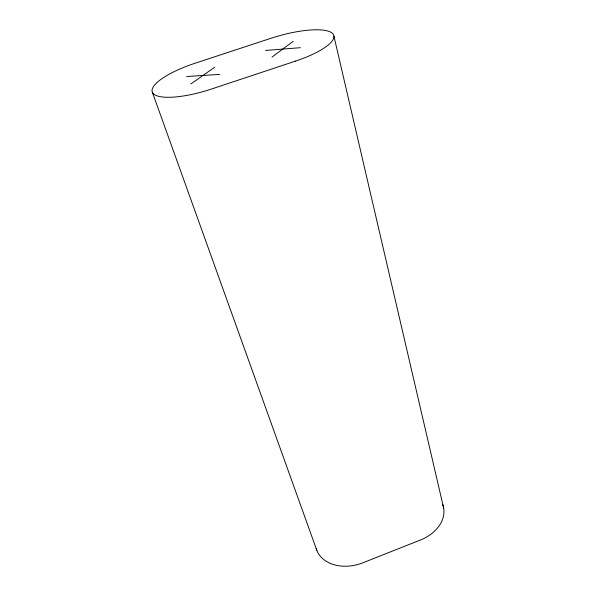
<?xml version="1.0" encoding="UTF-8"?>
<svg xmlns="http://www.w3.org/2000/svg" width="596" height="596" viewBox="0 0 596 596"><rect width="100%" height="100%" fill="white"/><g stroke="black" fill="none" stroke-linecap="round" stroke-linejoin="round"><path stroke-width="0.89" d="M272.022 57.067L293.157 41.355M190.854 83.939L214.724 67.236M265.592 50.444L300.339 47.695M186.645 76.504L219.73 74.381M152.345 92.194L316.759 550.175M333.939 36.192L443.655 508.06M316.2 548.462A37.421 27.602 -19 0 0 363.076 562.728L420.299 540.073A37.168 27.237 -13.9 0 0 442.716 504.618M295.407 61.142L211.55 89.02A53.223 14.788 -17.1 0 1 152.688 92.864A53.223 14.788 -17.1 0 1 195.227 63.183L271.292 38.174A52.716 14.513 -15.7 0 1 332.508 33.406A52.716 14.513 -15.7 0 1 295.407 61.142"/></g></svg>
